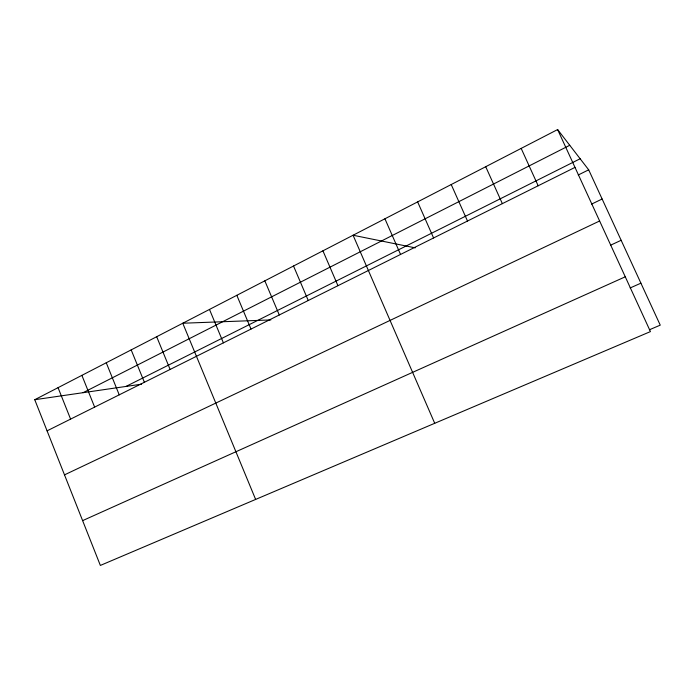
<?xml version="1.0" encoding="UTF-8"?>
<svg xmlns="http://www.w3.org/2000/svg" width="695" height="695" viewBox="0 0 695 695"><rect width="100%" height="100%" fill="white"/><g stroke="black" fill="none" stroke-linecap="round" stroke-linejoin="round"><path stroke-width="1.04" d="M557.616 129.565L650.442 331.593L100.358 565.435L34.75 399.712L557.616 129.565L588.682 169.823L660.25 325.147L649.373 329.786M83.079 392.684L569.744 145.281M125.969 386.446L580.151 158.755M47.078 430.848L574.991 167.391M578.249 174.992L588.682 169.823M591.619 204.087L602.139 199.013M64.505 474.867L599.62 220.984M610.514 245.222L621.156 240.288M82.618 520.625L625.265 276.81M630.148 287.956L640.912 283.178M34.75 399.712L141.598 384.17M270.85 319.926L182.768 323.236L255.63 499.427M415.219 247.854L353.077 235.24L434.722 423.298M521.172 148.4L538.173 185.774M485.718 166.713L502.355 203.644M451.22 184.54L467.5 221.036M417.634 201.889L433.584 237.959M384.934 218.786L400.555 254.448M322.932 250.817L337.944 285.688M293.525 266.011L308.25 300.509M264.83 280.832L279.286 314.965M236.821 295.305L251.008 329.074M209.482 309.44L223.399 342.852M156.679 336.719L170.11 369.445M131.181 349.889L144.378 382.285M106.257 362.764L119.227 394.838M81.888 375.352L94.633 407.105M58.059 387.671L70.595 419.111"/></g></svg>
